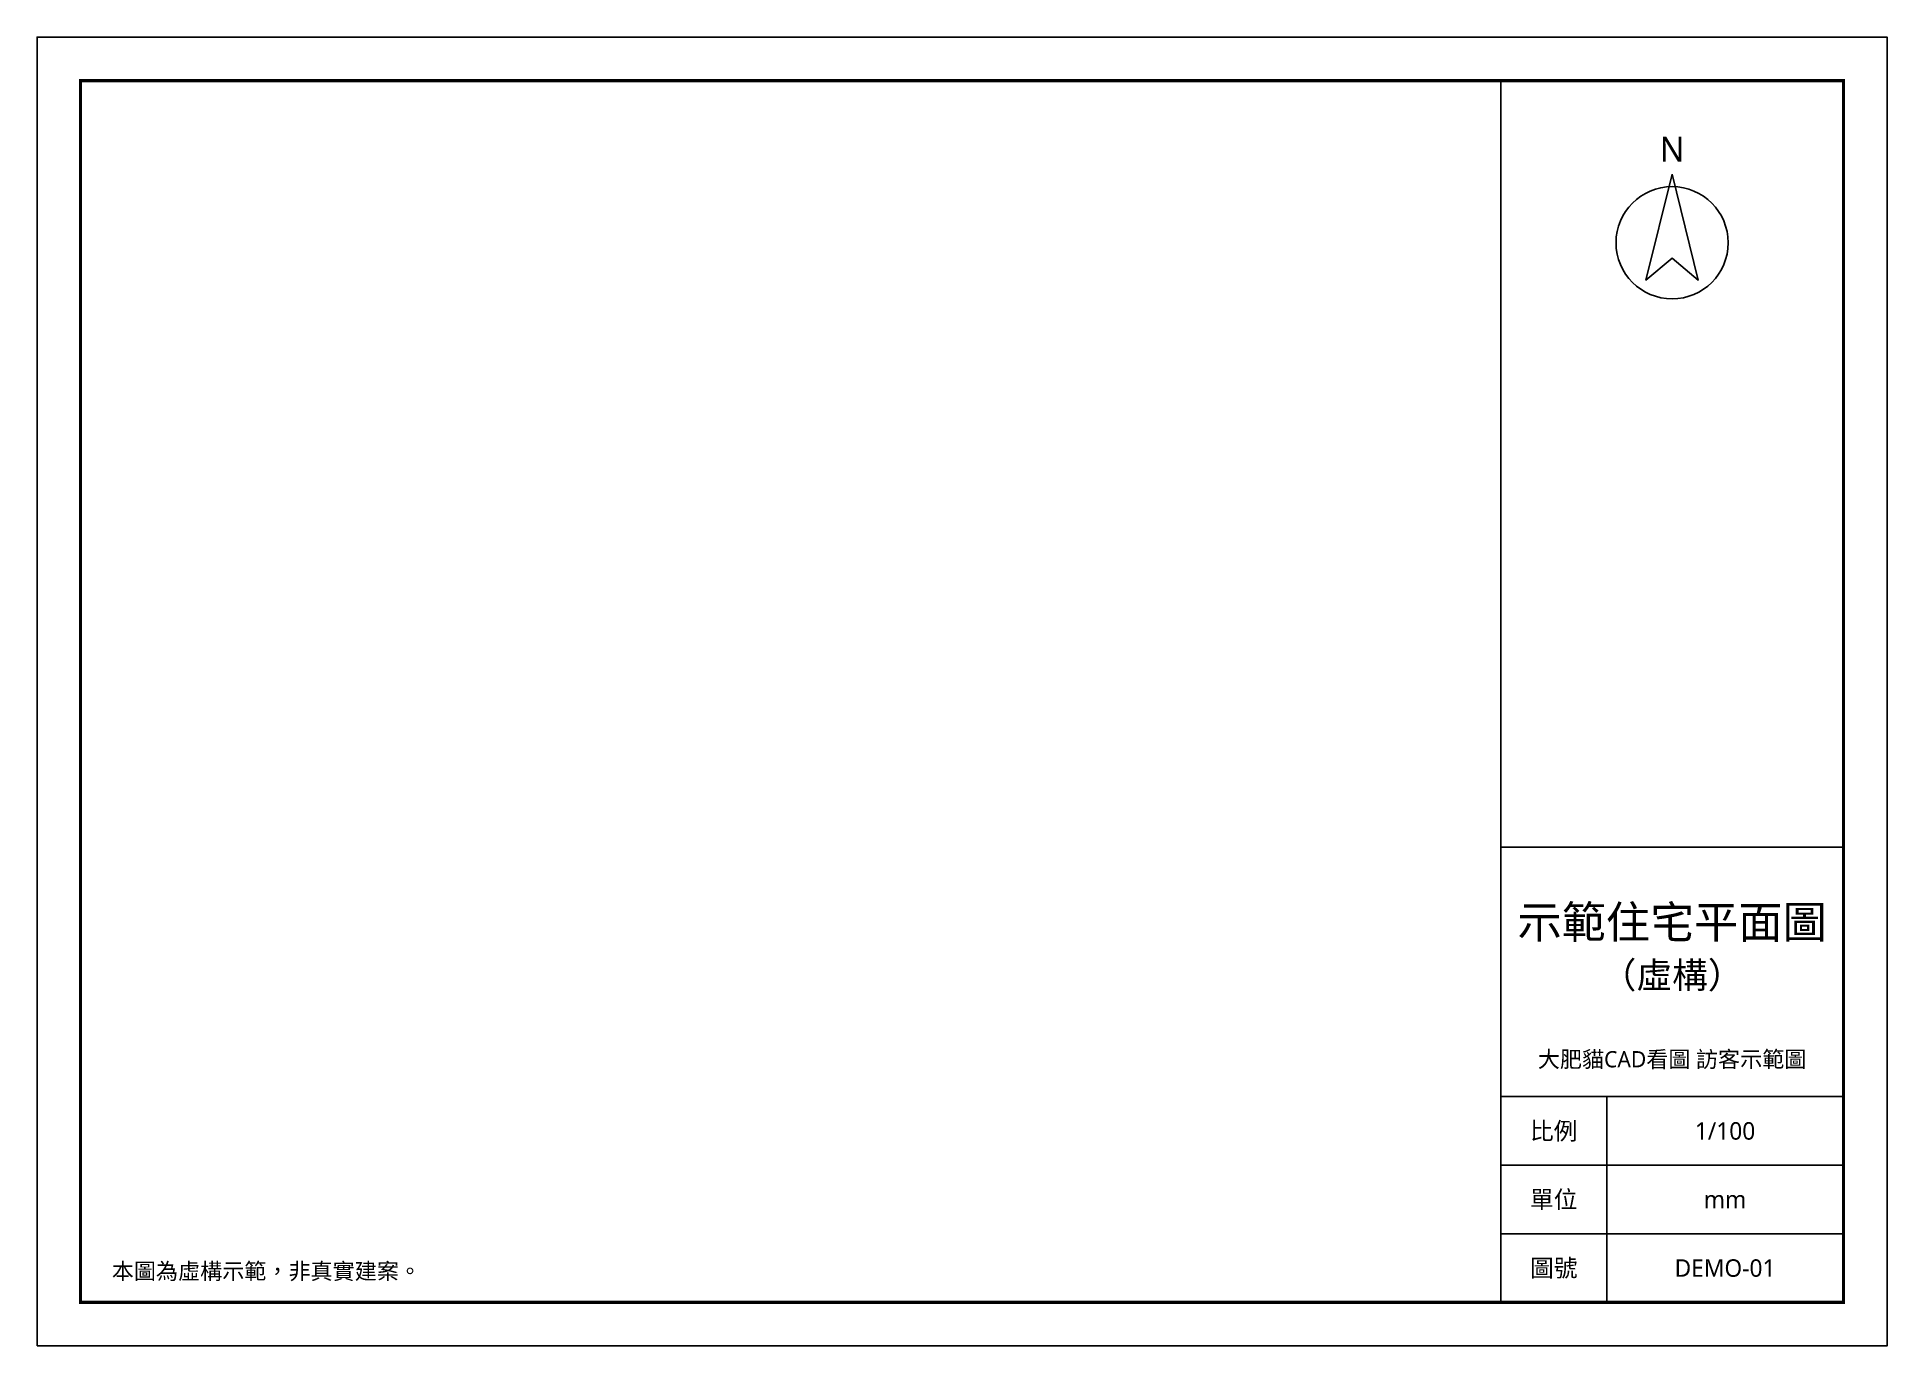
# Model space of a CAD drawing. Header units: millimetres. Extents: x -5250 to 24450, y -5850 to 15150.
import ezdxf
from ezdxf.enums import TextEntityAlignment as Align

# ---------------------------------------------------------------- set-up
doc = ezdxf.new("R2010")
doc.units = ezdxf.units.MM
doc.layers.add('圖框', color=7, linetype='Continuous')
doc.styles.add('示範字', font='msjh.ttc')

msp = doc.modelspace()

# ---------------------------------------------------------------- linework, layer by layer
at = {"layer": '圖框'}
for p, q in [((18250, -5150), (18250, 14450)), ((18250, 2150), (23750, 2150)), ((18250, -1850), (23750, -1850)), ((19950, -5150), (19950, -1850)), ((18250, -2950), (23750, -2950)), ((18250, -4050), (23750, -4050))]:
    msp.add_line(p, q, dxfattribs=at)
for points in [[(-5250, -5850), (24450, -5850), (24450, 15150), (-5250, 15150)], [(21000, 12950), (20580, 11250), (21000, 11600), (21420, 11250)]]:
    msp.add_lwpolyline(points, close=True, dxfattribs=at)
at = {"layer": '圖框', "const_width": 50}
msp.add_lwpolyline([(-4550, -5150), (23750, -5150), (23750, 14450), (-4550, 14450)], close=True, dxfattribs=at)
at = {"layer": '圖框'}
msp.add_circle((21000, 11850), 900, dxfattribs=at)

# ---------------------------------------------------------------- texts
at = {"layer": '圖框', "style": '示範字'}
for s, height, p in [('N', 400, (21000, 13350)), ('示範住宅平面圖', 520, (21000, 950)), ('（虛構）', 420, (21000, 100)), ('大肥貓CAD看圖 訪客示範圖', 260, (21000, -1250)), ('比例', 280, (19100, -2400)), ('1/100', 280, (21850, -2400)), ('單位', 280, (19100, -3500)), ('mm', 280, (21850, -3500)), ('圖號', 280, (19100, -4600)), ('DEMO-01', 280, (21850, -4600))]:
    msp.add_text(s, height=height, dxfattribs=at).set_placement(p, align=Align.MIDDLE_CENTER)
msp.add_text('本圖為虛構示範，非真實建案。', height=260, dxfattribs=at).set_placement((-4050, -4650), align=Align.MIDDLE_LEFT)

doc.saveas('drawing.dxf')
